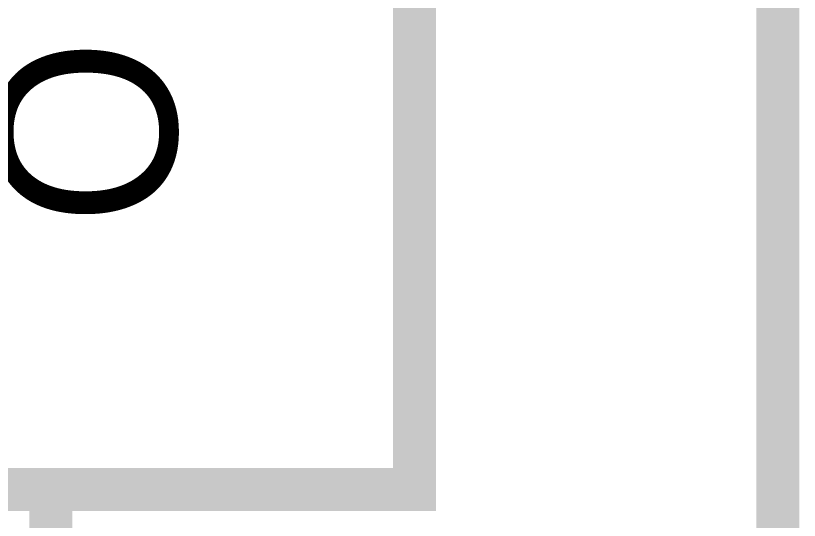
# Model space of a CAD drawing. Header units: inches. Extents: x 0 to 22.3, y 0 to 15.7.
# Drawn here: x 9.3907 to 9.6061, y 4.0915 to 4.2302 of the extents above; entities that cross this region are included whole.
import ezdxf

# ---------------------------------------------------------------- set-up
doc = ezdxf.new("R2010")
doc.units = ezdxf.units.IN
doc.header["$MEASUREMENT"] = 0
doc.layers.add('Sheet', color=255, linetype='Continuous')

msp = doc.modelspace()

# ---------------------------------------------------------------- linework, layer by layer
at = {"layer": 'Sheet'}
for points in [[(9.40041, 13.89927, 0.0118, 0.0118, 0), (9.60021, 13.89927, 0.0118, 0.0118, 0), (9.60021, 12.49945, 0.0118, 0.0118, 0), (9.60021, 11.09962, 0.0118, 0.0118, 0), (9.60021, 9.69979, 0.0118, 0.0118, 0), (9.60021, 8.29996, 0.0118, 0.0118, 0), (9.60021, 6.89969, 0.0118, 0.0118, 0), (9.60021, 5.49986, 0.0118, 0.0118, 0), (9.60021, 4.00014, 0.0118, 0.0118, 0), (9.60021, 3.30001, 0.0118, 0.0118, 0), (9.40041, 3.30001, 0.0118, 0.0118, 0)], [(9.40041, 4.10003, 0.0118, 0.0118, 0), (9.40041, 4.00014, 0.0118, 0.0118, 0)]]:
    msp.add_lwpolyline(points, format="xyseb", dxfattribs=at)
for points in [[(8.90002, 4.59994, 0.0118, 0.0118, 0), (9.50031, 4.59994, 0.0118, 0.0118, 0), (9.50031, 4.10003, 0.0118, 0.0118, 0), (8.90002, 4.10003, 0.0118, 0.0118, 0), (8.90002, 4.59994, 0.0118, 0.0118, 0)], [(8.90002, 4.59994, 0.0039, 0.0039, 0), (8.90002, 4.10003, 0.0039, 0.0039, 0), (9.50031, 4.10003, 0.0039, 0.0039, 0), (9.50031, 4.59994, 0.0039, 0.0039, 0), (8.90002, 4.59994, 0.0039, 0.0039, 0), (8.90002, 4.59994, 0.0039, 0.0039, 0)]]:
    msp.add_lwpolyline(points, format="xyseb", close=True, dxfattribs=at)

# ---------------------------------------------------------------- texts
msp.add_text('O', height=0.0495, rotation=90, dxfattribs=at).set_placement((9.43489, 4.17252))

doc.saveas('drawing.dxf')
